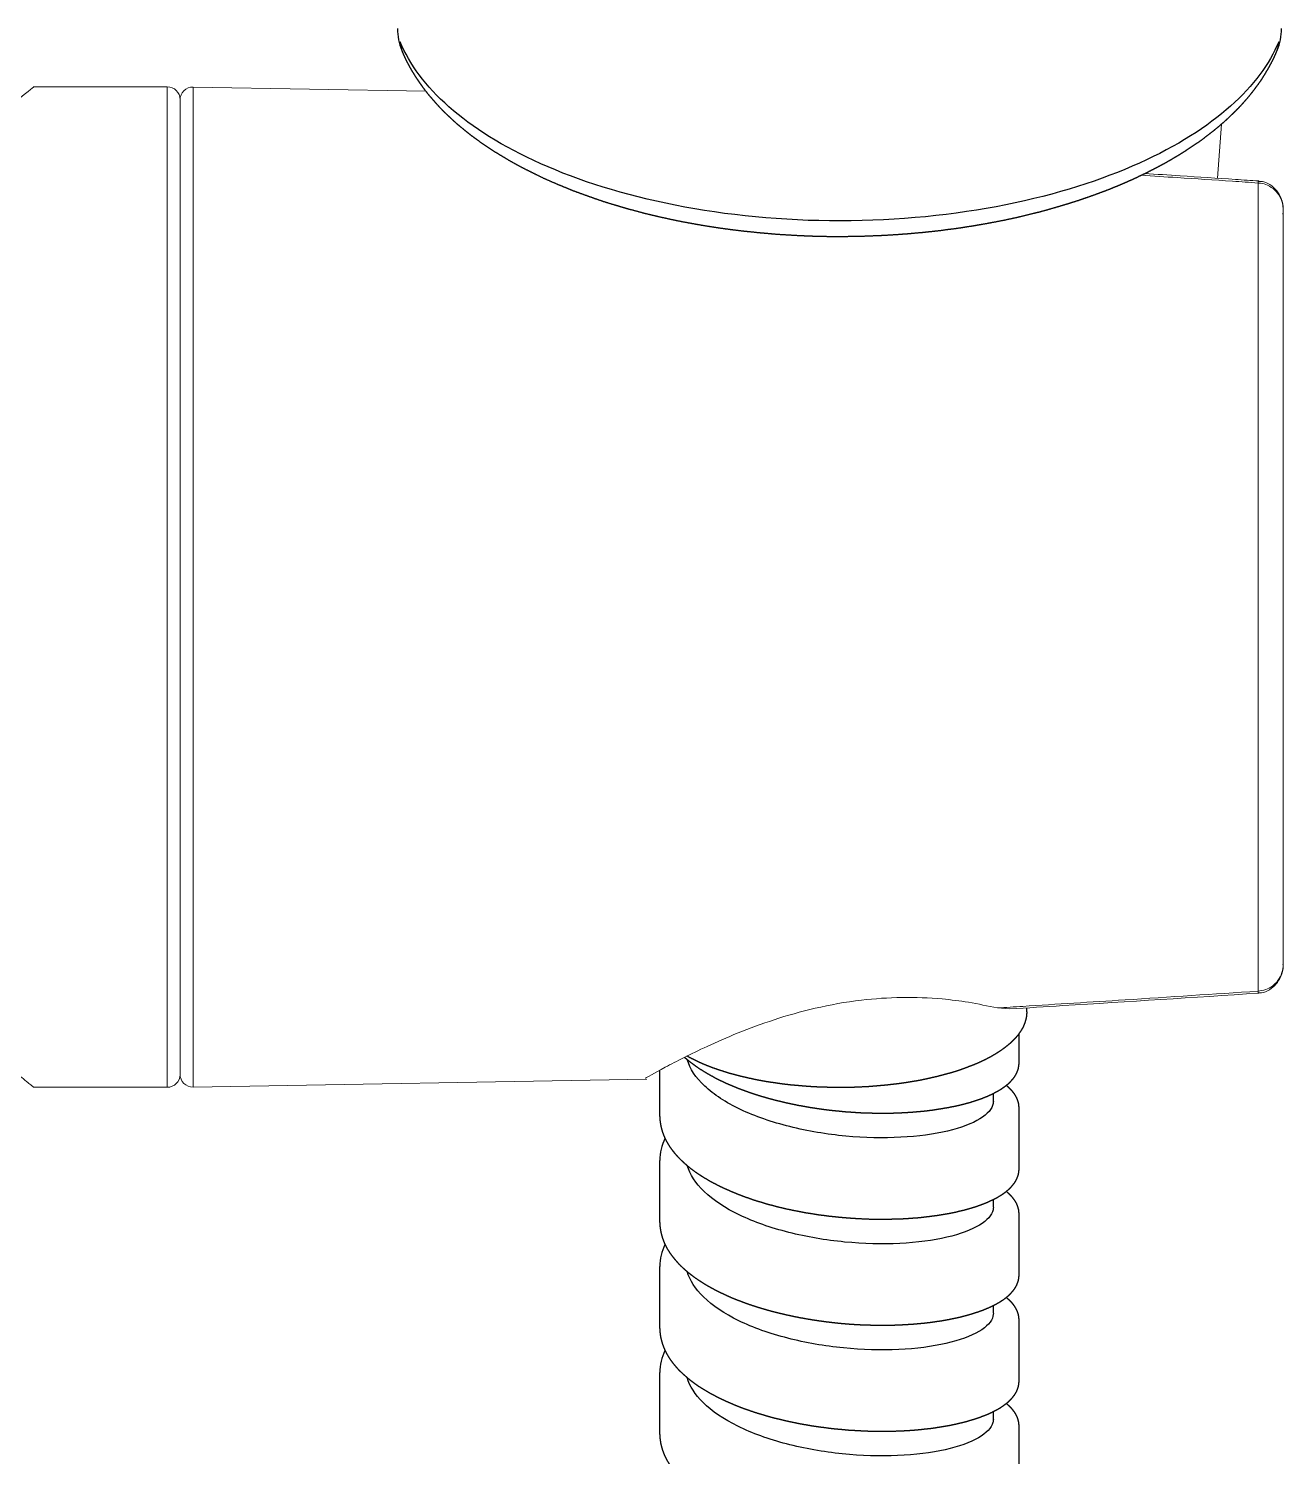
# Model space of a CAD drawing. Extents: x 1919 to 2339, y -1533 to -939.
# Drawn here: x 2101.2 to 2110.98, y -1274.86 to -1263.72 of the extents above; entities that cross this region are included whole.
import ezdxf

# ---------------------------------------------------------------- set-up
doc = ezdxf.new("R2010")
doc.units = 0
doc.header["$LTSCALE"] = 7
doc.header["$MEASUREMENT"] = 0
doc.layers.add('DWG', color=7, linetype='CONTINUOUS')

msp = doc.modelspace()

# ---------------------------------------------------------------- linework, layer by layer
at = {"layer": 'DWG', "linetype": 'Continuous', "lineweight": 15}
for p, q in [((2102.28, -1264.179), (2101.236, -1264.179)), ((2102.28, -1268.079), (2102.28, -1264.179)), ((2104.295, -1264.212), (2102.482, -1264.181)), ((2102.482, -1264.181), (2102.482, -1271.977)), ((2102.38, -1264.279), (2102.38, -1268.079)), ((2110.468, -1264.892), (2110.498, -1264.471)), ((2110.784, -1271.229), (2110.784, -1264.929)), ((2110.79, -1264.914), (2110.789, -1264.913)), ((2110.98, -1265.137), (2110.98, -1271.021)), ((2102.28, -1271.979), (2102.28, -1268.079)), ((2102.38, -1268.079), (2102.38, -1271.879)), ((2108.849, -1271.366), (2108.752, -1271.36)), ((2101.236, -1271.979), (2102.28, -1271.979)), ((2102.482, -1271.977), (2106.018, -1271.915))]:
    msp.add_line(p, q, dxfattribs=at)
at = {"layer": 'DWG'}
for p, q in [((2108.981, -1271.391), (2108.981, -1271.36)), ((2108.921, -1271.793), (2108.921, -1271.56)), ((2106.121, -1272.206), (2106.121, -1271.846)), ((2108.721, -1272.086), (2108.721, -1272.027)), ((2108.921, -1272.619), (2108.921, -1272.136)), ((2106.121, -1273.033), (2106.121, -1272.549)), ((2108.721, -1272.913), (2108.721, -1272.853)), ((2108.921, -1273.446), (2108.921, -1272.963)), ((2106.121, -1273.859), (2106.121, -1273.376)), ((2108.721, -1273.739), (2108.721, -1273.68)), ((2108.921, -1274.273), (2108.921, -1273.789)), ((2106.121, -1274.686), (2106.121, -1274.203)), ((2108.721, -1274.566), (2108.721, -1274.506)), ((2108.921, -1275.099), (2108.921, -1274.616))]:
    msp.add_line(p, q, dxfattribs=at)
at = {"layer": 'DWG', "linetype": 'Continuous', "lineweight": 15, "flags": 128}
for points in [[(2110.784, -1264.929), (2110.786, -1264.918), (2110.789, -1264.913), (2110.789, -1264.913)], [(2110.784, -1271.229), (2110.786, -1271.24), (2110.789, -1271.245), (2110.789, -1271.245)]]:
    msp.add_lwpolyline(points, dxfattribs=at)
at = {"layer": 'DWG'}
for centre, radius, start, end in [((2104.509, -1263.729), 0.434, 179.4788, 202.5433), ((2110.532, -1263.729), 0.434, 337.4571, 0.5215), ((2106.52, -1272.553), 0.4, 153.9251, 179.4088), ((2106.52, -1273.38), 0.4, 153.9251, 179.4088), ((2106.52, -1274.207), 0.4, 153.9251, 179.4088)]:
    msp.add_arc(centre, radius, start, end, dxfattribs=at)
at = {"layer": 'DWG', "linetype": 'Continuous', "lineweight": 15}
for centre, start, end in [((2102.28, -1264.279), 0, 90), ((2102.48, -1264.281), 89, 180), ((2102.28, -1271.879), 270, 0), ((2102.48, -1271.877), 180, 271)]:
    msp.add_arc(centre, 0.1, start, end, dxfattribs=at)
at = {"layer": 'DWG'}
for points in [[(2104.095, -1263.828), (2104.095, -1263.851), (2104.1, -1263.874), (2104.109, -1263.895)], [(2110.945, -1263.828), (2110.946, -1263.851), (2110.941, -1263.874), (2110.931, -1263.895)], [(2110.932, -1263.895), (2110.941, -1263.874), (2110.946, -1263.851), (2110.946, -1263.828)]]:
    msp.add_open_spline(points, degree=3, dxfattribs=at)
for points, degree, knots in [([(2110.945, -1263.828), (2110.873, -1264.002), (2110.75, -1264.169), (2110.39, -1264.49), (2110.152, -1264.642), (2109.566, -1264.906), (2109.215, -1265.019), (2108.418, -1265.179), (2107.978, -1265.224), (2107.079, -1265.225), (2106.639, -1265.181), (2105.843, -1265.024), (2105.488, -1264.911), (2104.602, -1264.515), (2104.24, -1264.177), (2104.096, -1263.828)], 3, [0, 0, 0, 0, 0.125, 0.125, 0.25, 0.25, 0.375, 0.375, 0.5, 0.5, 0.625, 0.625, 0.75, 0.75, 1, 1, 1, 1]), ([(2104.108, -1263.895), (2104.123, -1263.931), (2104.14, -1263.967), (2104.158, -1264.002), (2104.177, -1264.037), (2104.198, -1264.072), (2104.22, -1264.107), (2104.243, -1264.141), (2104.267, -1264.175), (2104.292, -1264.209), (2104.319, -1264.242), (2104.347, -1264.275), (2104.376, -1264.308), (2104.406, -1264.341), (2104.437, -1264.373), (2104.47, -1264.404), (2104.504, -1264.436), (2104.538, -1264.467), (2104.574, -1264.497), (2104.612, -1264.528), (2104.65, -1264.558), (2104.69, -1264.587), (2104.731, -1264.617), (2104.774, -1264.646), (2104.818, -1264.675), (2104.863, -1264.703), (2104.91, -1264.731), (2104.957, -1264.759), (2105.006, -1264.786), (2105.057, -1264.813), (2105.108, -1264.839), (2105.161, -1264.865), (2105.214, -1264.891), (2105.269, -1264.915), (2105.326, -1264.94), (2105.383, -1264.963), (2105.441, -1264.987), (2105.501, -1265.009), (2105.562, -1265.031), (2105.624, -1265.053), (2105.686, -1265.074), (2105.734, -1265.089), (2105.782, -1265.103), (2105.831, -1265.118), (2105.88, -1265.132), (2105.93, -1265.145), (2105.981, -1265.159), (2106.032, -1265.172), (2106.084, -1265.184), (2106.136, -1265.196), (2106.189, -1265.208), (2106.242, -1265.219), (2106.291, -1265.229), (2106.34, -1265.238), (2106.39, -1265.247), (2106.44, -1265.256), (2106.49, -1265.264), (2106.541, -1265.272), (2106.592, -1265.28), (2106.644, -1265.287), (2106.696, -1265.294), (2106.748, -1265.3), (2106.801, -1265.306), (2106.854, -1265.311), (2106.907, -1265.317), (2106.96, -1265.321), (2107.013, -1265.326), (2107.067, -1265.33), (2107.121, -1265.333), (2107.174, -1265.336), (2107.228, -1265.339), (2107.282, -1265.341), (2107.331, -1265.343), (2107.38, -1265.344), (2107.429, -1265.345), (2107.479, -1265.345), (2107.528, -1265.345), (2107.577, -1265.345), (2107.627, -1265.344), (2107.676, -1265.343), (2107.725, -1265.342), (2107.774, -1265.34), (2107.823, -1265.338), (2107.873, -1265.336), (2107.921, -1265.333), (2107.97, -1265.33), (2108.019, -1265.326), (2108.067, -1265.323), (2108.115, -1265.318), (2108.163, -1265.314), (2108.211, -1265.309), (2108.261, -1265.304), (2108.312, -1265.298), (2108.362, -1265.291), (2108.412, -1265.285), (2108.462, -1265.278), (2108.511, -1265.27), (2108.56, -1265.263), (2108.609, -1265.254), (2108.657, -1265.246), (2108.705, -1265.237), (2108.753, -1265.228), (2108.8, -1265.219), (2108.847, -1265.209), (2108.893, -1265.199), (2108.939, -1265.188), (2108.984, -1265.177), (2109.029, -1265.166), (2109.076, -1265.155), (2109.121, -1265.143), (2109.166, -1265.13), (2109.211, -1265.117), (2109.255, -1265.104), (2109.299, -1265.091), (2109.342, -1265.077), (2109.385, -1265.064), (2109.427, -1265.049), (2109.469, -1265.035), (2109.51, -1265.02), (2109.551, -1265.005), (2109.591, -1264.99), (2109.631, -1264.975), (2109.669, -1264.959), (2109.708, -1264.943), (2109.746, -1264.927), (2109.783, -1264.91), (2109.825, -1264.892), (2109.865, -1264.872), (2109.906, -1264.853), (2109.945, -1264.833), (2109.984, -1264.813), (2110.022, -1264.793), (2110.059, -1264.773), (2110.096, -1264.752), (2110.132, -1264.731), (2110.168, -1264.71), (2110.202, -1264.688), (2110.236, -1264.666), (2110.269, -1264.644), (2110.302, -1264.622), (2110.334, -1264.6), (2110.365, -1264.577), (2110.395, -1264.554), (2110.425, -1264.531), (2110.453, -1264.508), (2110.487, -1264.48), (2110.519, -1264.452), (2110.551, -1264.423), (2110.581, -1264.394), (2110.611, -1264.365), (2110.64, -1264.336), (2110.667, -1264.306), (2110.694, -1264.276), (2110.719, -1264.246), (2110.744, -1264.215), (2110.767, -1264.184), (2110.79, -1264.153), (2110.812, -1264.122), (2110.832, -1264.09), (2110.851, -1264.058), (2110.87, -1264.026), (2110.887, -1263.994), (2110.904, -1263.961), (2110.919, -1263.928), (2110.933, -1263.895)], 1, [0, 0, 0.398568, 0.797137, 1.195705, 1.594273, 1.992842, 2.39141, 2.789978, 3.188547, 3.587115, 3.985683, 4.384252, 4.78282, 5.181388, 5.579956, 5.978525, 6.377093, 6.775661, 7.17423, 7.572798, 7.971366, 8.375049, 8.778732, 9.182414, 9.586097, 9.989779, 10.393462, 10.797145, 11.200827, 11.60451, 12.008192, 12.411875, 12.815558, 13.21924, 13.622923, 14.026605, 14.430288, 14.833971, 15.237653, 15.641336, 16.045018, 16.344938, 16.644857, 16.944776, 17.244696, 17.544615, 17.844534, 18.144454, 18.444373, 18.744293, 19.044212, 19.344131, 19.614732, 19.885333, 20.155934, 20.426536, 20.697137, 20.967738, 21.238339, 21.50894, 21.779541, 22.050142, 22.320743, 22.591344, 22.861945, 23.132546, 23.403147, 23.673749, 23.94435, 24.214951, 24.485552, 24.756153, 25.001383, 25.246612, 25.491842, 25.737072, 25.982302, 26.227531, 26.472761, 26.717991, 26.96322, 27.20845, 27.45368, 27.69891, 27.944139, 28.189369, 28.434599, 28.679828, 28.925058, 29.170288, 29.415518, 29.677405, 29.939293, 30.201181, 30.463069, 30.724957, 30.986844, 31.248732, 31.51062, 31.772508, 32.034396, 32.296283, 32.558171, 32.820059, 33.081947, 33.343835, 33.605722, 33.86761, 34.139259, 34.410907, 34.682556, 34.954205, 35.225853, 35.497502, 35.76915, 36.040799, 36.312447, 36.584096, 36.855745, 37.127393, 37.399042, 37.67069, 37.942339, 38.213988, 38.485636, 38.757285, 39.06493, 39.372575, 39.68022, 39.987866, 40.295511, 40.603156, 40.910802, 41.218447, 41.526092, 41.833737, 42.141383, 42.449028, 42.756673, 43.064318, 43.371964, 43.679609, 43.987254, 44.2949, 44.602545, 44.968666, 45.334787, 45.700908, 46.067029, 46.43315, 46.79927, 47.165391, 47.531512, 47.897633, 48.263754, 48.629875, 48.995996, 49.362117, 49.728238, 50.094359, 50.46048, 50.826601, 51.192722, 51.558843, 51.924964, 51.924964]), ([(2108.981, -1271.391), (2108.98, -1271.406), (2108.979, -1271.422), (2108.976, -1271.437), (2108.973, -1271.452), (2108.968, -1271.468), (2108.963, -1271.483), (2108.957, -1271.498), (2108.95, -1271.513), (2108.942, -1271.527), (2108.933, -1271.542), (2108.923, -1271.556), (2108.913, -1271.571), (2108.901, -1271.585), (2108.889, -1271.598), (2108.876, -1271.612), (2108.862, -1271.626), (2108.848, -1271.639), (2108.832, -1271.652), (2108.816, -1271.665), (2108.799, -1271.678), (2108.782, -1271.69), (2108.763, -1271.703), (2108.744, -1271.715), (2108.724, -1271.727), (2108.704, -1271.739), (2108.682, -1271.75), (2108.66, -1271.762), (2108.637, -1271.773), (2108.613, -1271.784), (2108.589, -1271.795), (2108.564, -1271.805), (2108.538, -1271.815), (2108.512, -1271.825), (2108.485, -1271.835), (2108.458, -1271.845), (2108.43, -1271.854), (2108.401, -1271.863), (2108.372, -1271.871), (2108.342, -1271.879), (2108.312, -1271.887), (2108.282, -1271.895), (2108.251, -1271.902), (2108.22, -1271.909), (2108.188, -1271.916), (2108.156, -1271.923), (2108.123, -1271.929), (2108.09, -1271.934), (2108.057, -1271.94), (2108.024, -1271.945), (2107.99, -1271.95), (2107.955, -1271.954), (2107.921, -1271.958), (2107.887, -1271.962), (2107.852, -1271.965), (2107.817, -1271.968), (2107.782, -1271.971), (2107.746, -1271.974), (2107.711, -1271.976), (2107.675, -1271.977), (2107.64, -1271.979), (2107.604, -1271.98), (2107.568, -1271.98), (2107.532, -1271.981), (2107.496, -1271.981), (2107.461, -1271.98), (2107.425, -1271.979), (2107.389, -1271.978), (2107.353, -1271.977), (2107.318, -1271.975), (2107.283, -1271.973), (2107.247, -1271.97), (2107.212, -1271.967), (2107.177, -1271.964), (2107.143, -1271.961), (2107.108, -1271.957), (2107.074, -1271.953), (2107.04, -1271.948), (2107.006, -1271.943), (2106.973, -1271.938), (2106.94, -1271.933), (2106.907, -1271.927), (2106.875, -1271.921), (2106.843, -1271.914), (2106.811, -1271.907), (2106.78, -1271.9), (2106.75, -1271.893), (2106.719, -1271.885), (2106.69, -1271.877), (2106.66, -1271.869), (2106.632, -1271.86), (2106.603, -1271.851), (2106.576, -1271.842), (2106.549, -1271.833), (2106.522, -1271.823), (2106.496, -1271.813), (2106.471, -1271.803), (2106.446, -1271.792), (2106.422, -1271.781), (2106.399, -1271.77), (2106.376, -1271.759), (2106.354, -1271.748), (2106.333, -1271.736), (2106.332, -1271.736)], 1, [3.141593, 3.141593, 3.166438, 3.191283, 3.216128, 3.240973, 3.265818, 3.290664, 3.315509, 3.340354, 3.365199, 3.390044, 3.414889, 3.439735, 3.464352, 3.48897, 3.513588, 3.538206, 3.562824, 3.587441, 3.612059, 3.636677, 3.661295, 3.685913, 3.71053, 3.735148, 3.759766, 3.784752, 3.809738, 3.834724, 3.85971, 3.884696, 3.909682, 3.934668, 3.959654, 3.98464, 4.009626, 4.034612, 4.059598, 4.084584, 4.109412, 4.134241, 4.159069, 4.183898, 4.208726, 4.233555, 4.258383, 4.283212, 4.30804, 4.332868, 4.357697, 4.382525, 4.407354, 4.432103, 4.456853, 4.481602, 4.506351, 4.531101, 4.55585, 4.580599, 4.605349, 4.630098, 4.654847, 4.679597, 4.704346, 4.729096, 4.753825, 4.778554, 4.803284, 4.828013, 4.852742, 4.877472, 4.902201, 4.92693, 4.95166, 4.976389, 5.001119, 5.025848, 5.050577, 5.075332, 5.100086, 5.12484, 5.149594, 5.174349, 5.199103, 5.223857, 5.248611, 5.273366, 5.29812, 5.322874, 5.347628, 5.372382, 5.397223, 5.422064, 5.446905, 5.471746, 5.496587, 5.521428, 5.546269, 5.57111, 5.595951, 5.620792, 5.645633, 5.670474, 5.671535, 5.671535]), ([(2106.313, -1271.745), (2106.321, -1271.752), (2106.34, -1271.767), (2106.359, -1271.783), (2106.38, -1271.798), (2106.4, -1271.813), (2106.421, -1271.828), (2106.444, -1271.842), (2106.466, -1271.856), (2106.49, -1271.87), (2106.514, -1271.884), (2106.538, -1271.897), (2106.563, -1271.911), (2106.589, -1271.924), (2106.616, -1271.936), (2106.643, -1271.949), (2106.67, -1271.961), (2106.698, -1271.972), (2106.726, -1271.984), (2106.755, -1271.995), (2106.785, -1272.006), (2106.815, -1272.017), (2106.845, -1272.027), (2106.876, -1272.037), (2106.908, -1272.047), (2106.939, -1272.056), (2106.971, -1272.065), (2107.004, -1272.074), (2107.036, -1272.082), (2107.069, -1272.09), (2107.102, -1272.098), (2107.136, -1272.105), (2107.169, -1272.112), (2107.202, -1272.119), (2107.236, -1272.125), (2107.27, -1272.131), (2107.305, -1272.137), (2107.339, -1272.142), (2107.373, -1272.147), (2107.408, -1272.152), (2107.442, -1272.156), (2107.477, -1272.16), (2107.512, -1272.163), (2107.546, -1272.167), (2107.583, -1272.17), (2107.62, -1272.172), (2107.657, -1272.175), (2107.695, -1272.177), (2107.731, -1272.178), (2107.768, -1272.179), (2107.805, -1272.18), (2107.841, -1272.18), (2107.878, -1272.18), (2107.913, -1272.18), (2107.949, -1272.179), (2107.984, -1272.178), (2108.019, -1272.176), (2108.053, -1272.174), (2108.088, -1272.172), (2108.121, -1272.169), (2108.155, -1272.166), (2108.188, -1272.163), (2108.22, -1272.159), (2108.252, -1272.155), (2108.283, -1272.15), (2108.314, -1272.145), (2108.344, -1272.14), (2108.374, -1272.135), (2108.403, -1272.129), (2108.432, -1272.123), (2108.459, -1272.117), (2108.487, -1272.11), (2108.513, -1272.103), (2108.539, -1272.096), (2108.564, -1272.088), (2108.589, -1272.08), (2108.612, -1272.072), (2108.635, -1272.064), (2108.657, -1272.055), (2108.679, -1272.046), (2108.699, -1272.037), (2108.719, -1272.027), (2108.738, -1272.017), (2108.757, -1272.007), (2108.774, -1271.997), (2108.791, -1271.986), (2108.806, -1271.975), (2108.821, -1271.964), (2108.835, -1271.953), (2108.848, -1271.941), (2108.859, -1271.929), (2108.87, -1271.917), (2108.879, -1271.906), (2108.888, -1271.894), (2108.895, -1271.882), (2108.902, -1271.87), (2108.907, -1271.857), (2108.912, -1271.845), (2108.916, -1271.832), (2108.918, -1271.819), (2108.92, -1271.806), (2108.921, -1271.793)], 1, [3.630149, 3.630149, 3.707301, 3.884765, 4.062228, 4.239692, 4.414555, 4.589417, 4.76428, 4.939143, 5.114006, 5.288868, 5.463731, 5.638594, 5.813456, 5.988319, 6.163182, 6.338045, 6.512907, 6.688132, 6.863357, 7.038582, 7.213807, 7.389032, 7.564256, 7.739481, 7.914706, 8.089931, 8.265156, 8.440381, 8.615605, 8.79083, 8.96412, 9.13741, 9.3107, 9.48399, 9.65728, 9.830571, 10.003861, 10.177151, 10.350441, 10.523731, 10.697021, 10.870311, 11.043601, 11.230213, 11.416825, 11.603437, 11.790048, 11.97666, 12.163272, 12.349884, 12.536496, 12.723108, 12.90972, 13.096332, 13.282944, 13.469348, 13.655752, 13.842156, 14.02856, 14.214964, 14.401368, 14.587772, 14.774177, 14.960581, 15.146985, 15.333389, 15.519793, 15.70704, 15.894286, 16.081533, 16.268779, 16.456026, 16.643272, 16.830519, 17.017765, 17.205012, 17.392258, 17.579505, 17.766751, 17.95705, 18.14735, 18.337649, 18.527948, 18.718248, 18.908547, 19.098846, 19.289146, 19.479445, 19.669744, 19.860044, 20.050343, 20.222317, 20.394291, 20.566265, 20.738239, 20.910213, 21.082187, 21.254161, 21.426135, 21.598109, 21.770083, 21.770083]), ([(2108.721, -1272.086), (2108.72, -1272.092), (2108.716, -1272.14), (2108.64, -1272.23), (2108.383, -1272.327), (2108.01, -1272.379), (2107.571, -1272.37), (2107.125, -1272.296), (2106.732, -1272.16), (2106.449, -1271.976), (2106.355, -1271.834), (2106.334, -1271.762)], 3, [83.745517, 83.745517, 83.745517, 83.745517, 83.798459, 84.167615, 84.536771, 84.905927, 85.275084, 85.64424, 86.013396, 86.382552, 86.739306, 86.739306, 86.739306, 86.739306]), ([(2108.921, -1272.136), (2108.92, -1272.124), (2108.919, -1272.111), (2108.916, -1272.099), (2108.913, -1272.087), (2108.909, -1272.075), (2108.904, -1272.063), (2108.898, -1272.052), (2108.891, -1272.04), (2108.884, -1272.029), (2108.875, -1272.018), (2108.867, -1272.008), (2108.856, -1271.996), (2108.845, -1271.985), (2108.833, -1271.974), (2108.821, -1271.964)], 1, [0, 0, 0.162538, 0.325076, 0.487614, 0.650151, 0.812689, 0.975227, 1.137765, 1.300303, 1.462841, 1.625379, 1.787916, 1.964571, 2.141225, 2.31788, 2.4851, 2.4851]), ([(2106.121, -1272.206), (2106.121, -1272.225), (2106.122, -1272.244), (2106.125, -1272.262), (2106.128, -1272.281), (2106.133, -1272.3), (2106.138, -1272.318), (2106.144, -1272.337), (2106.151, -1272.355), (2106.159, -1272.373), (2106.168, -1272.391), (2106.177, -1272.409), (2106.188, -1272.427), (2106.199, -1272.444), (2106.212, -1272.462), (2106.225, -1272.479), (2106.239, -1272.496), (2106.254, -1272.513), (2106.269, -1272.529), (2106.286, -1272.546), (2106.303, -1272.562), (2106.321, -1272.578), (2106.34, -1272.594), (2106.359, -1272.61), (2106.38, -1272.625), (2106.4, -1272.64), (2106.421, -1272.654), (2106.444, -1272.669), (2106.466, -1272.683), (2106.49, -1272.697), (2106.514, -1272.711), (2106.538, -1272.724), (2106.563, -1272.737), (2106.589, -1272.75), (2106.616, -1272.763), (2106.643, -1272.775), (2106.67, -1272.787), (2106.698, -1272.799), (2106.726, -1272.81), (2106.755, -1272.822), (2106.785, -1272.833), (2106.815, -1272.843), (2106.845, -1272.854), (2106.876, -1272.864), (2106.908, -1272.873), (2106.939, -1272.883), (2106.971, -1272.892), (2107.004, -1272.9), (2107.036, -1272.909), (2107.069, -1272.917), (2107.102, -1272.925), (2107.136, -1272.932), (2107.169, -1272.939), (2107.202, -1272.945), (2107.236, -1272.952), (2107.27, -1272.958), (2107.305, -1272.963), (2107.339, -1272.969), (2107.373, -1272.974), (2107.408, -1272.978), (2107.442, -1272.983), (2107.477, -1272.986), (2107.512, -1272.99), (2107.546, -1272.993), (2107.583, -1272.996), (2107.62, -1272.999), (2107.657, -1273.001), (2107.695, -1273.003), (2107.731, -1273.005), (2107.768, -1273.006), (2107.805, -1273.006), (2107.841, -1273.007), (2107.878, -1273.007), (2107.913, -1273.006), (2107.949, -1273.005), (2107.984, -1273.004), (2108.019, -1273.003), (2108.053, -1273.001), (2108.088, -1272.998), (2108.121, -1272.996), (2108.155, -1272.993), (2108.188, -1272.989), (2108.22, -1272.985), (2108.252, -1272.981), (2108.283, -1272.977), (2108.314, -1272.972), (2108.344, -1272.967), (2108.374, -1272.962), (2108.403, -1272.956), (2108.432, -1272.95), (2108.459, -1272.943), (2108.487, -1272.937), (2108.513, -1272.93), (2108.539, -1272.922), (2108.564, -1272.915), (2108.589, -1272.907), (2108.612, -1272.899), (2108.635, -1272.89), (2108.657, -1272.882), (2108.679, -1272.873), (2108.699, -1272.863), (2108.719, -1272.854), (2108.738, -1272.844), (2108.757, -1272.834), (2108.774, -1272.823), (2108.791, -1272.813), (2108.806, -1272.802), (2108.821, -1272.791), (2108.835, -1272.779), (2108.848, -1272.768), (2108.859, -1272.756), (2108.87, -1272.743), (2108.879, -1272.732), (2108.888, -1272.72), (2108.895, -1272.709), (2108.902, -1272.696), (2108.907, -1272.684), (2108.912, -1272.671), (2108.916, -1272.658), (2108.918, -1272.646), (2108.92, -1272.633), (2108.921, -1272.619)], 1, [0, 0, 0.175844, 0.351688, 0.527533, 0.703377, 0.879221, 1.055065, 1.23091, 1.406754, 1.582598, 1.758442, 1.934287, 2.110131, 2.287594, 2.465058, 2.642521, 2.819985, 2.997449, 3.174912, 3.352376, 3.529839, 3.707303, 3.884766, 4.06223, 4.239693, 4.414556, 4.589419, 4.764281, 4.939144, 5.114007, 5.28887, 5.463732, 5.638595, 5.813458, 5.988321, 6.163183, 6.338046, 6.512909, 6.688134, 6.863358, 7.038583, 7.213808, 7.389033, 7.564258, 7.739483, 7.914707, 8.089932, 8.265157, 8.440382, 8.615607, 8.790832, 8.964122, 9.137412, 9.310702, 9.483992, 9.657282, 9.830572, 10.003862, 10.177152, 10.350442, 10.523732, 10.697022, 10.870312, 11.043602, 11.230214, 11.416826, 11.603438, 11.79005, 11.976662, 12.163274, 12.349885, 12.536497, 12.723109, 12.909721, 13.096333, 13.282945, 13.469349, 13.655753, 13.842157, 14.028561, 14.214966, 14.40137, 14.587774, 14.774178, 14.960582, 15.146986, 15.33339, 15.519794, 15.707041, 15.894287, 16.081534, 16.26878, 16.456027, 16.643273, 16.83052, 17.017766, 17.205013, 17.392259, 17.579506, 17.766752, 17.957052, 18.147351, 18.33765, 18.52795, 18.718249, 18.908548, 19.098848, 19.289147, 19.479446, 19.669746, 19.860045, 20.050344, 20.222318, 20.394292, 20.566266, 20.73824, 20.910214, 21.082188, 21.254162, 21.426136, 21.59811, 21.770083, 21.770083]), ([(2108.721, -1272.913), (2108.72, -1272.92), (2108.715, -1272.969), (2108.637, -1273.058), (2108.377, -1273.156), (2108.002, -1273.206), (2107.562, -1273.196), (2107.116, -1273.12), (2106.725, -1272.983), (2106.447, -1272.8), (2106.354, -1272.659), (2106.334, -1272.589)], 3, [77.462332, 77.462332, 77.462332, 77.462332, 77.522803, 77.891959, 78.261116, 78.630272, 78.999428, 79.368584, 79.737741, 80.106897, 80.456121, 80.456121, 80.456121, 80.456121]), ([(2108.921, -1272.963), (2108.92, -1272.95), (2108.919, -1272.938), (2108.916, -1272.926), (2108.913, -1272.914), (2108.909, -1272.902), (2108.904, -1272.89), (2108.898, -1272.878), (2108.891, -1272.867), (2108.884, -1272.856), (2108.875, -1272.845), (2108.867, -1272.834), (2108.856, -1272.823), (2108.845, -1272.812), (2108.833, -1272.801), (2108.821, -1272.791)], 1, [0, 0, 0.162538, 0.325076, 0.487614, 0.650152, 0.81269, 0.975228, 1.137766, 1.300303, 1.462841, 1.625379, 1.787917, 1.964572, 2.141226, 2.317881, 2.4851, 2.4851]), ([(2106.121, -1273.033), (2106.121, -1273.051), (2106.122, -1273.07), (2106.125, -1273.089), (2106.128, -1273.108), (2106.133, -1273.126), (2106.138, -1273.145), (2106.144, -1273.163), (2106.151, -1273.182), (2106.159, -1273.2), (2106.168, -1273.218), (2106.177, -1273.236), (2106.188, -1273.253), (2106.199, -1273.271), (2106.212, -1273.288), (2106.225, -1273.305), (2106.239, -1273.322), (2106.254, -1273.339), (2106.269, -1273.356), (2106.286, -1273.373), (2106.303, -1273.389), (2106.321, -1273.405), (2106.34, -1273.421), (2106.359, -1273.436), (2106.38, -1273.452), (2106.4, -1273.466), (2106.421, -1273.481), (2106.444, -1273.495), (2106.466, -1273.51), (2106.49, -1273.524), (2106.514, -1273.537), (2106.538, -1273.551), (2106.563, -1273.564), (2106.589, -1273.577), (2106.616, -1273.589), (2106.643, -1273.602), (2106.67, -1273.614), (2106.698, -1273.626), (2106.726, -1273.637), (2106.755, -1273.648), (2106.785, -1273.659), (2106.815, -1273.67), (2106.845, -1273.68), (2106.876, -1273.69), (2106.908, -1273.7), (2106.939, -1273.709), (2106.971, -1273.718), (2107.004, -1273.727), (2107.036, -1273.735), (2107.069, -1273.743), (2107.102, -1273.751), (2107.136, -1273.758), (2107.169, -1273.765), (2107.202, -1273.772), (2107.236, -1273.778), (2107.27, -1273.784), (2107.305, -1273.79), (2107.339, -1273.795), (2107.373, -1273.8), (2107.408, -1273.805), (2107.442, -1273.809), (2107.477, -1273.813), (2107.512, -1273.817), (2107.546, -1273.82), (2107.583, -1273.823), (2107.62, -1273.826), (2107.657, -1273.828), (2107.695, -1273.83), (2107.731, -1273.831), (2107.768, -1273.832), (2107.805, -1273.833), (2107.841, -1273.833), (2107.878, -1273.833), (2107.913, -1273.833), (2107.949, -1273.832), (2107.984, -1273.831), (2108.019, -1273.829), (2108.053, -1273.827), (2108.088, -1273.825), (2108.121, -1273.822), (2108.155, -1273.819), (2108.188, -1273.816), (2108.22, -1273.812), (2108.252, -1273.808), (2108.283, -1273.803), (2108.314, -1273.799), (2108.344, -1273.794), (2108.374, -1273.788), (2108.403, -1273.782), (2108.432, -1273.776), (2108.459, -1273.77), (2108.487, -1273.763), (2108.513, -1273.756), (2108.539, -1273.749), (2108.564, -1273.741), (2108.589, -1273.733), (2108.612, -1273.725), (2108.635, -1273.717), (2108.657, -1273.708), (2108.679, -1273.699), (2108.699, -1273.69), (2108.719, -1273.68), (2108.738, -1273.671), (2108.757, -1273.66), (2108.774, -1273.65), (2108.791, -1273.639), (2108.806, -1273.629), (2108.821, -1273.617), (2108.835, -1273.606), (2108.848, -1273.594), (2108.859, -1273.582), (2108.87, -1273.57), (2108.879, -1273.559), (2108.888, -1273.547), (2108.895, -1273.535), (2108.902, -1273.523), (2108.907, -1273.51), (2108.912, -1273.498), (2108.916, -1273.485), (2108.918, -1273.472), (2108.92, -1273.459), (2108.921, -1273.446)], 1, [0, 0, 0.175844, 0.351689, 0.527533, 0.703377, 0.879222, 1.055066, 1.23091, 1.406755, 1.582599, 1.758443, 1.934288, 2.110132, 2.287596, 2.465059, 2.642523, 2.819986, 2.99745, 3.174913, 3.352377, 3.52984, 3.707304, 3.884768, 4.062231, 4.239695, 4.414557, 4.58942, 4.764283, 4.939146, 5.114008, 5.288871, 5.463734, 5.638596, 5.813459, 5.988322, 6.163185, 6.338047, 6.51291, 6.688135, 6.86336, 7.038585, 7.213809, 7.389034, 7.564259, 7.739484, 7.914709, 8.089934, 8.265158, 8.440383, 8.615608, 8.790833, 8.964123, 9.137413, 9.310703, 9.483993, 9.657283, 9.830573, 10.003863, 10.177153, 10.350443, 10.523733, 10.697023, 10.870313, 11.043604, 11.230215, 11.416827, 11.603439, 11.790051, 11.976663, 12.163275, 12.349887, 12.536499, 12.723111, 12.909723, 13.096334, 13.282946, 13.46935, 13.655755, 13.842159, 14.028563, 14.214967, 14.401371, 14.587775, 14.774179, 14.960583, 15.146987, 15.333392, 15.519796, 15.707042, 15.894289, 16.081535, 16.268782, 16.456028, 16.643275, 16.830521, 17.017768, 17.205014, 17.392261, 17.579507, 17.766754, 17.957053, 18.147352, 18.337652, 18.527951, 18.71825, 18.90855, 19.098849, 19.289148, 19.479448, 19.669747, 19.860046, 20.050346, 20.222319, 20.394293, 20.566267, 20.738241, 20.910215, 21.082188, 21.254162, 21.426136, 21.59811, 21.770083, 21.770083]), ([(2108.721, -1273.739), (2108.72, -1273.747), (2108.715, -1273.797), (2108.633, -1273.887), (2108.37, -1273.984), (2107.993, -1274.033), (2107.553, -1274.022), (2107.108, -1273.945), (2106.718, -1273.807), (2106.444, -1273.623), (2106.354, -1273.484), (2106.334, -1273.415)], 3, [71.179147, 71.179147, 71.179147, 71.179147, 71.247148, 71.616304, 71.98546, 72.354616, 72.723773, 73.092929, 73.462085, 73.831241, 74.172936, 74.172936, 74.172936, 74.172936]), ([(2108.921, -1273.789), (2108.92, -1273.777), (2108.919, -1273.765), (2108.916, -1273.752), (2108.913, -1273.74), (2108.909, -1273.728), (2108.904, -1273.716), (2108.898, -1273.705), (2108.891, -1273.693), (2108.884, -1273.682), (2108.875, -1273.671), (2108.867, -1273.661), (2108.856, -1273.649), (2108.845, -1273.638), (2108.833, -1273.628), (2108.821, -1273.618)], 1, [0, 0, 0.162538, 0.325076, 0.487614, 0.650152, 0.81269, 0.975228, 1.137766, 1.300304, 1.462842, 1.62538, 1.787918, 1.964573, 2.141227, 2.317882, 2.4851, 2.4851]), ([(2106.121, -1273.859), (2106.121, -1273.878), (2106.122, -1273.897), (2106.125, -1273.916), (2106.128, -1273.934), (2106.133, -1273.953), (2106.138, -1273.971), (2106.144, -1273.99), (2106.151, -1274.008), (2106.159, -1274.026), (2106.168, -1274.044), (2106.177, -1274.062), (2106.188, -1274.08), (2106.199, -1274.097), (2106.212, -1274.115), (2106.225, -1274.132), (2106.239, -1274.149), (2106.254, -1274.166), (2106.269, -1274.183), (2106.286, -1274.199), (2106.303, -1274.215), (2106.321, -1274.231), (2106.34, -1274.247), (2106.359, -1274.263), (2106.38, -1274.278), (2106.4, -1274.293), (2106.421, -1274.308), (2106.444, -1274.322), (2106.466, -1274.336), (2106.49, -1274.35), (2106.514, -1274.364), (2106.538, -1274.377), (2106.563, -1274.39), (2106.589, -1274.403), (2106.616, -1274.416), (2106.643, -1274.428), (2106.67, -1274.44), (2106.698, -1274.452), (2106.726, -1274.464), (2106.755, -1274.475), (2106.785, -1274.486), (2106.815, -1274.496), (2106.845, -1274.507), (2106.876, -1274.517), (2106.908, -1274.526), (2106.939, -1274.536), (2106.971, -1274.545), (2107.004, -1274.554), (2107.036, -1274.562), (2107.069, -1274.57), (2107.102, -1274.578), (2107.136, -1274.585), (2107.169, -1274.592), (2107.202, -1274.599), (2107.236, -1274.605), (2107.27, -1274.611), (2107.305, -1274.617), (2107.339, -1274.622), (2107.373, -1274.627), (2107.408, -1274.631), (2107.442, -1274.636), (2107.477, -1274.64), (2107.512, -1274.643), (2107.546, -1274.646), (2107.583, -1274.65), (2107.62, -1274.652), (2107.657, -1274.654), (2107.695, -1274.656), (2107.731, -1274.658), (2107.768, -1274.659), (2107.805, -1274.66), (2107.841, -1274.66), (2107.878, -1274.66), (2107.913, -1274.66), (2107.949, -1274.659), (2107.984, -1274.657), (2108.019, -1274.656), (2108.053, -1274.654), (2108.088, -1274.652), (2108.121, -1274.649), (2108.155, -1274.646), (2108.188, -1274.642), (2108.22, -1274.639), (2108.252, -1274.635), (2108.283, -1274.63), (2108.314, -1274.625), (2108.344, -1274.62), (2108.374, -1274.615), (2108.403, -1274.609), (2108.432, -1274.603), (2108.459, -1274.596), (2108.487, -1274.59), (2108.513, -1274.583), (2108.539, -1274.575), (2108.564, -1274.568), (2108.589, -1274.56), (2108.612, -1274.552), (2108.635, -1274.543), (2108.657, -1274.535), (2108.679, -1274.526), (2108.699, -1274.517), (2108.719, -1274.507), (2108.738, -1274.497), (2108.757, -1274.487), (2108.774, -1274.477), (2108.791, -1274.466), (2108.806, -1274.455), (2108.821, -1274.444), (2108.835, -1274.433), (2108.848, -1274.421), (2108.859, -1274.409), (2108.87, -1274.397), (2108.879, -1274.385), (2108.888, -1274.374), (2108.895, -1274.362), (2108.902, -1274.35), (2108.907, -1274.337), (2108.912, -1274.324), (2108.916, -1274.312), (2108.918, -1274.299), (2108.92, -1274.286), (2108.921, -1274.273)], 1, [0, 0, 0.175844, 0.351689, 0.527533, 0.703378, 0.879222, 1.055067, 1.230911, 1.406756, 1.5826, 1.758445, 1.934289, 2.110133, 2.287597, 2.465061, 2.642524, 2.819988, 2.997451, 3.174915, 3.352378, 3.529842, 3.707305, 3.884769, 4.062232, 4.239696, 4.414559, 4.589421, 4.764284, 4.939147, 5.11401, 5.288872, 5.463735, 5.638598, 5.81346, 5.988323, 6.163186, 6.338049, 6.512911, 6.688136, 6.863361, 7.038586, 7.213811, 7.389036, 7.56426, 7.739485, 7.91471, 8.089935, 8.26516, 8.440385, 8.615609, 8.790834, 8.964124, 9.137414, 9.310704, 9.483994, 9.657284, 9.830575, 10.003865, 10.177155, 10.350445, 10.523735, 10.697025, 10.870315, 11.043605, 11.230217, 11.416829, 11.603441, 11.790052, 11.976664, 12.163276, 12.349888, 12.5365, 12.723112, 12.909724, 13.096336, 13.282948, 13.469352, 13.655756, 13.84216, 14.028564, 14.214968, 14.401372, 14.587776, 14.774181, 14.960585, 15.146989, 15.333393, 15.519797, 15.707044, 15.89429, 16.081537, 16.268783, 16.45603, 16.643276, 16.830523, 17.017769, 17.205016, 17.392262, 17.579509, 17.766755, 17.957054, 18.147354, 18.337653, 18.527952, 18.718252, 18.908551, 19.09885, 19.28915, 19.479449, 19.669748, 19.860048, 20.050347, 20.222321, 20.394294, 20.566268, 20.738242, 20.910215, 21.082189, 21.254162, 21.426136, 21.59811, 21.770083, 21.770083]), ([(2108.721, -1274.566), (2108.72, -1274.575), (2108.714, -1274.625), (2108.629, -1274.716), (2108.363, -1274.812), (2107.985, -1274.86), (2107.543, -1274.847), (2107.099, -1274.769), (2106.711, -1274.63), (2106.442, -1274.447), (2106.353, -1274.309), (2106.334, -1274.242)], 3, [64.895962, 64.895962, 64.895962, 64.895962, 64.971492, 65.340648, 65.709805, 66.078961, 66.448117, 66.817273, 67.18643, 67.555586, 67.88975, 67.88975, 67.88975, 67.88975]), ([(2108.921, -1274.616), (2108.92, -1274.603), (2108.919, -1274.591), (2108.916, -1274.579), (2108.913, -1274.567), (2108.909, -1274.555), (2108.904, -1274.543), (2108.898, -1274.531), (2108.891, -1274.52), (2108.884, -1274.509), (2108.875, -1274.498), (2108.867, -1274.487), (2108.856, -1274.476), (2108.845, -1274.465), (2108.833, -1274.454), (2108.821, -1274.444)], 1, [0, 0, 0.162538, 0.325076, 0.487614, 0.650152, 0.812691, 0.975229, 1.137767, 1.300305, 1.462843, 1.625381, 1.787919, 1.964574, 2.141228, 2.317882, 2.4851, 2.4851]), ([(2106.121, -1274.686), (2106.121, -1274.705), (2106.122, -1274.723), (2106.125, -1274.742), (2106.128, -1274.761), (2106.133, -1274.779), (2106.138, -1274.798), (2106.144, -1274.816), (2106.151, -1274.835), (2106.159, -1274.853), (2106.168, -1274.871), (2106.177, -1274.889), (2106.188, -1274.906), (2106.199, -1274.924), (2106.212, -1274.941), (2106.225, -1274.959), (2106.239, -1274.976), (2106.254, -1274.993), (2106.269, -1275.009), (2106.286, -1275.026), (2106.303, -1275.042), (2106.321, -1275.058), (2106.34, -1275.074), (2106.359, -1275.089), (2106.38, -1275.105), (2106.4, -1275.12), (2106.421, -1275.134), (2106.444, -1275.149), (2106.466, -1275.163), (2106.49, -1275.177), (2106.514, -1275.19), (2106.538, -1275.204), (2106.563, -1275.217), (2106.589, -1275.23), (2106.616, -1275.243), (2106.643, -1275.255), (2106.67, -1275.267), (2106.698, -1275.279), (2106.726, -1275.29), (2106.755, -1275.301), (2106.785, -1275.312), (2106.815, -1275.323), (2106.845, -1275.333), (2106.876, -1275.343), (2106.908, -1275.353), (2106.939, -1275.362), (2106.971, -1275.371), (2107.004, -1275.38), (2107.036, -1275.389), (2107.069, -1275.397), (2107.102, -1275.404), (2107.136, -1275.412), (2107.169, -1275.419), (2107.202, -1275.425), (2107.236, -1275.432), (2107.27, -1275.438), (2107.305, -1275.443), (2107.339, -1275.448), (2107.373, -1275.453), (2107.408, -1275.458), (2107.442, -1275.462), (2107.477, -1275.466), (2107.512, -1275.47), (2107.546, -1275.473), (2107.583, -1275.476), (2107.62, -1275.479), (2107.657, -1275.481), (2107.695, -1275.483), (2107.731, -1275.484), (2107.768, -1275.486), (2107.805, -1275.486), (2107.841, -1275.487), (2107.878, -1275.487), (2107.913, -1275.486), (2107.949, -1275.485), (2107.984, -1275.484), (2108.019, -1275.482), (2108.053, -1275.481), (2108.088, -1275.478), (2108.121, -1275.475), (2108.155, -1275.472), (2108.188, -1275.469), (2108.22, -1275.465), (2108.252, -1275.461), (2108.283, -1275.457), (2108.314, -1275.452), (2108.344, -1275.447), (2108.374, -1275.441), (2108.403, -1275.436), (2108.432, -1275.43), (2108.459, -1275.423), (2108.487, -1275.416), (2108.513, -1275.409), (2108.539, -1275.402), (2108.564, -1275.394), (2108.589, -1275.387), (2108.612, -1275.378), (2108.635, -1275.37), (2108.657, -1275.361), (2108.679, -1275.352), (2108.699, -1275.343), (2108.719, -1275.334), (2108.738, -1275.324), (2108.757, -1275.314), (2108.774, -1275.303), (2108.791, -1275.293), (2108.806, -1275.282), (2108.821, -1275.271), (2108.835, -1275.259), (2108.848, -1275.247), (2108.859, -1275.236), (2108.87, -1275.223), (2108.879, -1275.212), (2108.888, -1275.2), (2108.895, -1275.188), (2108.902, -1275.176), (2108.907, -1275.164), (2108.912, -1275.151), (2108.916, -1275.138), (2108.918, -1275.125), (2108.92, -1275.112), (2108.921, -1275.099)], 1, [0, 0, 0.175845, 0.351689, 0.527534, 0.703378, 0.879223, 1.055067, 1.230912, 1.406757, 1.582601, 1.758446, 1.93429, 2.110135, 2.287598, 2.465062, 2.642525, 2.819989, 2.997452, 3.174916, 3.35238, 3.529843, 3.707307, 3.88477, 4.062234, 4.239697, 4.41456, 4.589423, 4.764285, 4.939148, 5.114011, 5.288874, 5.463736, 5.638599, 5.813462, 5.988325, 6.163187, 6.33805, 6.512913, 6.688138, 6.863362, 7.038587, 7.213812, 7.389037, 7.564262, 7.739487, 7.914711, 8.089936, 8.265161, 8.440386, 8.615611, 8.790836, 8.964126, 9.137416, 9.310706, 9.483996, 9.657286, 9.830576, 10.003866, 10.177156, 10.350446, 10.523736, 10.697026, 10.870316, 11.043606, 11.230218, 11.41683, 11.603442, 11.790054, 11.976666, 12.163278, 12.349889, 12.536501, 12.723113, 12.909725, 13.096337, 13.282949, 13.469353, 13.655757, 13.842161, 14.028565, 14.214969, 14.401374, 14.587778, 14.774182, 14.960586, 15.14699, 15.333394, 15.519798, 15.707045, 15.894291, 16.081538, 16.268784, 16.456031, 16.643277, 16.830524, 17.01777, 17.205017, 17.392263, 17.57951, 17.766756, 17.957056, 18.147355, 18.337654, 18.527954, 18.718253, 18.908552, 19.098852, 19.289151, 19.47945, 19.66975, 19.860049, 20.050348, 20.222322, 20.394295, 20.566269, 20.738242, 20.910216, 21.082189, 21.254163, 21.426136, 21.59811, 21.770083, 21.770083])]:
    msp.add_open_spline(points, degree=degree, knots=knots, dxfattribs=at)
at = {"layer": 'DWG', "linetype": 'Continuous', "lineweight": 15}
for points, knots in [([(2101.236, -1264.183), (2101.237, -1264.182), (2101.246, -1264.175), (2101.187, -1264.223), (2100.984, -1264.385), (2100.604, -1264.676), (2100.191, -1264.965), (2099.818, -1265.201), (2099.412, -1265.42), (2099.01, -1265.587), (2098.598, -1265.696), (2098.102, -1265.745), (2097.581, -1265.665), (2097.093, -1265.485), (2096.662, -1265.272), (2096.231, -1265.008), (2095.85, -1264.742), (2095.551, -1264.519), (2095.345, -1264.358), (2095.206, -1264.248), (2095.131, -1264.187), (2095.127, -1264.184), (2095.125, -1264.183)], [0, 0, 0, 0, 0.009203, 0.052269, 0.132306, 0.219724, 0.271825, 0.325009, 0.372189, 0.420446, 0.458752, 0.498521, 0.565555, 0.610259, 0.65622, 0.71769, 0.780941, 0.830932, 0.882224, 0.924064, 0.967045, 1, 1, 1, 1]), ([(2110.784, -1264.929), (2110.718, -1264.924), (2110.508, -1264.91), (2110.298, -1264.896), (2110.154, -1264.887), (2110.061, -1264.881), (2109.967, -1264.875), (2109.874, -1264.868)], [0, 0, 0, 0, 0.315943, 1, 1, 1, 1.444821, 1.444821, 1.444821, 1.444821]), ([(2110.789, -1264.913), (2110.728, -1264.909), (2110.525, -1264.896), (2110.321, -1264.882), (2110.177, -1264.873), (2110.085, -1264.867), (2109.993, -1264.861), (2109.901, -1264.855)], [0, 0, 0, 0, 0.296255, 1, 1, 1, 1.452128, 1.452128, 1.452128, 1.452128]), ([(2110.98, -1265.137), (2110.979, -1265.121), (2110.977, -1265.092), (2110.96, -1265.043), (2110.938, -1265.007), (2110.902, -1264.972), (2110.862, -1264.945), (2110.816, -1264.931), (2110.79, -1264.929), (2110.784, -1264.929)], [0, 0, 0, 0, 0.157314, 0.279337, 0.499358, 0.553481, 0.759082, 0.944, 1, 1, 1, 1]), ([(2110.978, -1265.171), (2110.979, -1265.145), (2110.982, -1265.087), (2110.949, -1265.008), (2110.895, -1264.949), (2110.839, -1264.918), (2110.802, -1264.916), (2110.789, -1264.916)], [0, 0, 0, 0, 0.220162, 0.483209, 0.694033, 0.888169, 1, 1, 1, 1]), ([(2095.125, -1271.975), (2095.124, -1271.976), (2095.115, -1271.983), (2095.174, -1271.935), (2095.377, -1271.772), (2095.757, -1271.482), (2096.17, -1271.193), (2096.543, -1270.957), (2096.949, -1270.738), (2097.351, -1270.571), (2097.763, -1270.462), (2098.259, -1270.413), (2098.78, -1270.493), (2099.268, -1270.672), (2099.698, -1270.886), (2100.13, -1271.15), (2100.511, -1271.416), (2100.81, -1271.639), (2101.016, -1271.8), (2101.155, -1271.91), (2101.23, -1271.971), (2101.234, -1271.974), (2101.236, -1271.975)], [0, 0, 0, 0, 0.0092028, 0.0522685, 0.1323053, 0.2197234, 0.2718249, 0.3250093, 0.3721887, 0.4204456, 0.4587521, 0.4985212, 0.5655554, 0.610259, 0.6562205, 0.7176903, 0.7809402, 0.8309322, 0.8822236, 0.9240636, 0.9670447, 1, 1, 1, 1]), ([(2110.784, -1271.229), (2110.804, -1271.226), (2110.844, -1271.221), (2110.898, -1271.191), (2110.943, -1271.146), (2110.974, -1271.087), (2110.979, -1271.042), (2110.98, -1271.021)], [0, 0, 0, 0, 0.19154, 0.376172, 0.5702723, 0.789684, 1, 1, 1, 1]), ([(2110.789, -1271.242), (2110.796, -1271.242), (2110.826, -1271.244), (2110.875, -1271.221), (2110.928, -1271.177), (2110.965, -1271.113), (2110.983, -1271.057), (2110.979, -1271.026), (2110.978, -1271.021)], [0, 0, 0, 0, 0.068331, 0.274018, 0.4809, 0.703565, 0.954047, 1, 1, 1, 1]), ([(2108.752, -1271.36), (2108.818, -1271.356), (2109.15, -1271.335), (2109.827, -1271.293), (2110.438, -1271.252), (2110.784, -1271.229)], [0, 0, 0, 0, 0.097953, 0.489761, 1, 1, 1, 1]), ([(2106.018, -1271.902), (2106.011, -1271.906), (2105.987, -1271.92), (2106.147, -1271.829), (2106.476, -1271.66), (2106.904, -1271.479), (2107.33, -1271.357), (2107.769, -1271.277), (2108.188, -1271.271), (2108.538, -1271.315), (2108.677, -1271.345), (2108.752, -1271.36)], [0, 0, 0, 0, 0.057815, 0.211398, 0.37053, 0.546802, 0.63708, 0.730894, 0.887032, 0.939645, 1, 1, 1, 1]), ([(2108.849, -1271.368), (2108.987, -1271.359), (2109.634, -1271.32), (2110.28, -1271.278), (2110.789, -1271.245)], [0, 0, 0, 0, 0.213086, 1, 1, 1, 1])]:
    msp.add_open_spline(points, degree=3, knots=knots, dxfattribs=at)

doc.saveas('drawing.dxf')
